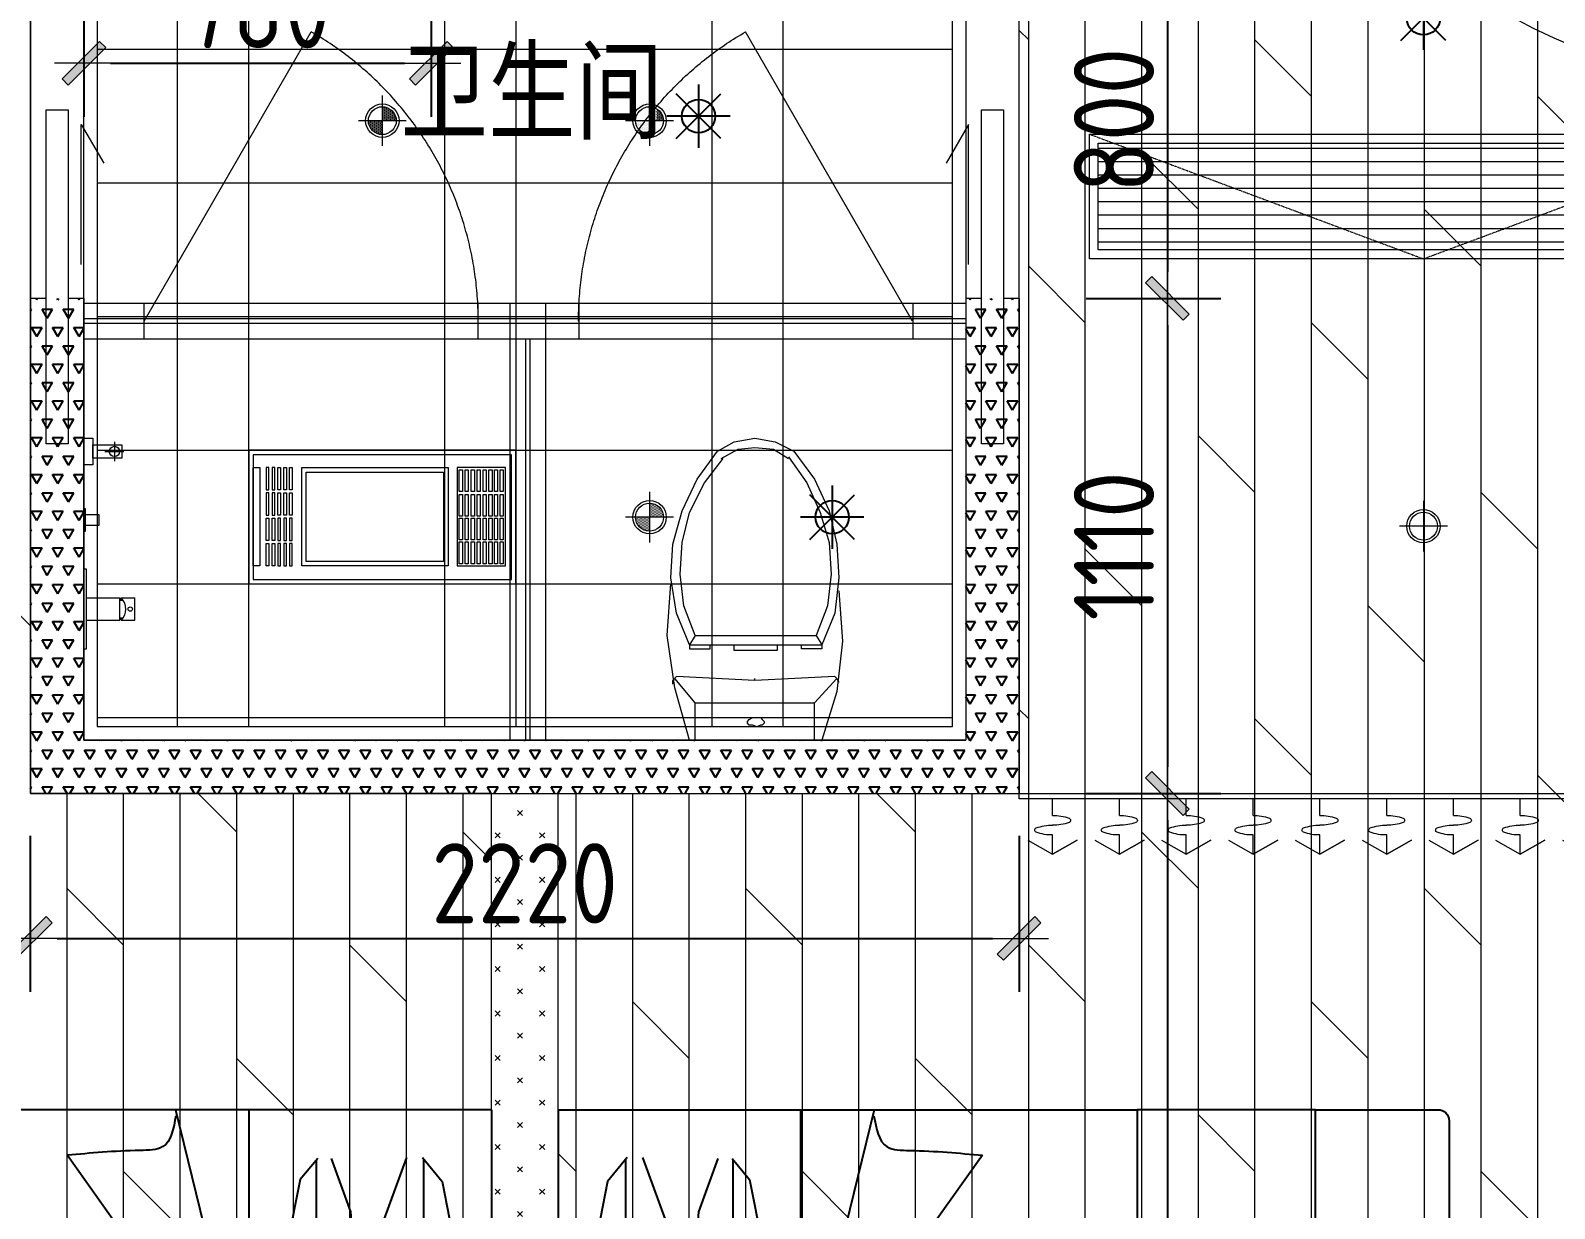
# Model space of a CAD drawing. Header units: millimetres. Extents: x 33621 to 401573, y -91663 to 133135.
# Drawn here: x 249747 to 253169, y -55242 to -52598 of the extents above; entities that cross this region are included whole.
import ezdxf

# ---------------------------------------------------------------- set-up
doc = ezdxf.new("R2010")
doc.units = ezdxf.units.MM
doc.header["$LTSCALE"] = 10
for name, pattern in [('DASH', [0.35, 0.25, -0.1]), ('DOTE', [2.42, 2, -0.2, 0.02, -0.2]), ('HIDDEN', [0.375, 0.25, -0.125, 0, 0])]:
    doc.linetypes.add(name, pattern=pattern)
doc.layers.get('0').update_dxf_attribs({"color": 253})
doc.layers.get('Defpoints').update_dxf_attribs({"color": 250})
for name, color, linetype, lineweight in [('cr-外框线2', 253, 'Continuous', 13), ('DOOR【门】', 253, 'Continuous', 0), ('DS-4BS-FINISH【墙完成线】', 253, 'Continuous', 0), ('FC-FLOOR【地材分格】', 253, 'Continuous', 0), ('FF-Door【门】', 253, 'Continuous', 0), ('FF-FIXT【洁具】', 253, 'Continuous', 0), ('FF-FURN【成品家具】', 253, 'Continuous', 0), ('FF-FURN【成品家私】', 253, 'Continuous', 0), ('MK【门槛线】', 253, 'Continuous', 0), ('RC-FCU【空调设备】', 253, 'Continuous', 0), ('RC-LIGHT【天花灯具】', 253, 'Continuous', 0), ('RC-Modelling【天花造型】', 253, 'Continuous', 0), ('RC-STR【天花细线】', 253, 'Continuous', 0), ('RC-Text【天花文字】', 253, 'Continuous', 0), ('Wall【墙体】', 253, 'Continuous', 0), ('Wall【新建墙】', 253, 'Continuous', 0), ('WINDOW', 253, 'Continuous', 0), ('新建墙体', 253, 'Continuous', 0)]:
    doc.layers.add(name, color=color, linetype=linetype, lineweight=lineweight)
for name, color, linetype in [('DIM_LEAD', 253, 'Continuous'), ('EQUIP_喷头', 253, 'Continuous'), ('HATCH【填充】', 253, 'Continuous'), ('P-活动家具', 253, 'Continuous'), ('WINDOW_TEXT', 253, 'Continuous'), ('平面家具', 253, 'Continuous')]:
    doc.layers.add(name, color=color, linetype=linetype)
doc.styles.add('_TCH_WINDOW', font='SIMPLEX', dxfattribs={"bigfont": 'GBCBIG'})
doc.styles.add('CCD_DIM', font='ARCHS.SHX')
doc.styles.add('文字', font='')
doc.styles.get('文字').set_extended_font_data('SimSun')
doc.dimstyles.new('ZL_1：60', dxfattribs={"dimscale": 60, "dimtxt": 3, "dimasz": 1, "dimexe": 2, "dimexo": 2, "dimgap": 0.5, "dimtad": 1, "dimdec": 0, "dimrnd": 5, "dimdsep": 46, "dimtxsty": 'CCD_DIM', "dimblk": 'WS-cj', "dimblk1": 'WS-cj', "dimblk2": 'WS-cj', "dimcen": 0, "dimclrd": 44, "dimclre": 44, "dimclrt": 2, "dimadec": 0, "dimazin": 0, "dimtfac": 1, "dimtdec": 0, "dimtix": 1, "dimtofl": 0, "dimtmove": 2, "dimatfit": 3, "dimldrblk": 'hl_arrow2', "dimfxl": 6, "dimfxlon": 1, "dimarcsym": 0})
pattern_1 = [(90, (240176.74, -45380.56), (-127, 8e-15), []), (135, (240176.74, -45380.56), (-254, -254), [179.605, -359.21])]

# ---------------------------------------------------------------- blocks, each defined once
blk = doc.blocks.new('$DorLib2D$00000001')
for p, q in [((0.45, 0.975), (0.5, 0.975)), ((0.45, 0), (0.45, 0.975)), ((0.5, 0), (0.5, 0.975)), ((0.5, 0), (0.45, 0))]:
    blk.add_line(p, q)
at = {"lineweight": 13}
blk.add_arc((0.475, 0), 0.975, 91.4693, 180, dxfattribs=at)
blk = doc.blocks.new('海龙_041013471')
at = {"layer": 'P-活动家具', "color": 8}
for p, q in [((290.8, 600), (455.7, -75.6)), ((47.8, 497.7), (455.7, -75.6)), ((609.9, 490.4), (570.9, 443.1)), ((607.1, -333.1), (607.1, 487.1)), ((684.4, 370.6), (640.6, 490.4)), ((759.4, 353.8), (810.2, 492.6)), ((845.1, 492.6), (889.6, 438.7)), ((848.3, -326), (848.3, 488.8)), ((570.9, 443.1), (515.2, 167.7)), ((889.6, 438.7), (953.1, 110.2)), ((715.8, -67.6), (684.4, 370.6)), ((724.4, -114.1), (759.4, 353.8)), ((515.2, 167.7), (515.2, -356.5)), ((953.1, 110.2), (953.1, -364.1)), ((715.8, -384.4), (715.8, -67.6)), ((47.8, -499), (455.7, -75.6)), ((455.7, -75.6), (289.2, -600)), ((724.4, -395.8), (724.4, -114.1)), ((626.6, -417.8), (607.1, -333.1)), ((826, -433.9), (848.3, -326)), ((515.2, -356.5), (548.6, -466.9)), ((953.1, -364.1), (915, -495.5)), ((687.9, -472.4), (715.8, -384.4)), ((756.2, -501.8), (724.4, -395.8)), ((626.6, -444.9), (626.6, -417.8)), ((826, -491.4), (826, -433.9)), ((548.6, -466.9), (590.4, -572.6)), ((590.4, -572.6), (626.6, -444.9)), ((626.6, -444.9), (646.1, -564.3)), ((646.1, -564.3), (687.9, -472.4)), ((803.8, -456.5), (756.2, -501.8)), ((826, -491.4), (803.8, -456.5)), ((867.3, -466), (826, -491.4)), ((915, -495.5), (867.3, -466))]:
    blk.add_line(p, q, dxfattribs=at)
at = {"layer": 'P-活动家具'}
blk.add_line((1000, 600), (1000, -600), dxfattribs=at)
at = {"layer": 'P-活动家具', "color": 8}
blk.add_lwpolyline([(-299.9, 600), (-300, -600), (-700, -600), (-699.9, 600)], close=True, dxfattribs=at)
for points, knots in [([(291.5, 586.4), (286.2, 557.6), (277.4, 509), (168.4, 508.8), (99.8, 502.5), (47.8, 497.7)], [0, 0, 0, 0, 75.29107, 127.212251, 290.722633, 290.722633, 290.722633, 290.722633]), ([(291.5, -587.7), (284.6, -560.3), (263.8, -477.8), (136.2, -521), (68, -504), (47.8, -499)], [0, 0, 0, 0, 75.29107, 226.745569, 290.81809, 290.81809, 290.81809, 290.81809])]:
    blk.add_open_spline(points, degree=3, knots=knots, dxfattribs=at)
at = {"layer": '平面家具', "color": 43, "linetype": 'ByBlock'}
for p, q in [((-699.9, 600), (-975, 600)), ((1000, 600), (-299.9, 600)), ((455.7, -600), (455.7, 600)), ((-1000, 575), (-1000, -575)), ((-975, -600), (-700, -600)), ((-300, -600), (1000, -600))]:
    blk.add_line(p, q, dxfattribs=at)
for centre, start, end in [((-975, 575), 90, 180), ((-975, -575), 180, 270)]:
    blk.add_arc(centre, 25, start, end, dxfattribs=at)
blk = doc.blocks.new('海龙0109180699')
at = {"layer": 'cr-外框线2'}
blk.add_blockref('海龙_041013471', (725, 3235.4), dxfattribs=at)
blk = doc.blocks.new('*U170')
for p, q in [((0, -12), (0, 0)), ((0, 0), (1800, 0)), ((1800, 0), (1800, -12)), ((1800, -12), (0, -12)), ((75, -49.3), (75, -12)), ((225, -49.3), (225, -12)), ((375, -49.3), (375, -12)), ((525, -49.3), (525, -12)), ((675, -49.3), (675, -12)), ((825, -49.3), (825, -12)), ((975, -49.3), (975, -12)), ((1125, -49.3), (1125, -12)), ((1275, -49.3), (1275, -12)), ((1425, -49.3), (1425, -12)), ((1575, -49.3), (1575, -12)), ((1725, -49.3), (1725, -12)), ((1725, -49.3), (1725, -12)), ((75, -136.2), (75, -93.2)), ((225, -136.2), (225, -93.2)), ((375, -136.2), (375, -93.2)), ((525, -136.2), (525, -93.2)), ((675, -136.2), (675, -93.2)), ((825, -136.2), (825, -93.2)), ((975, -136.2), (975, -93.2)), ((1125, -136.2), (1125, -93.2)), ((1275, -136.2), (1275, -93.2)), ((1425, -136.2), (1425, -93.2)), ((1575, -136.2), (1575, -93.2)), ((1725, -136.2), (1725, -93.2)), ((1725, -136.2), (1725, -93.2)), ((19.6, -104.5), (75, -136.2)), ((130.4, -104.5), (75, -136.2)), ((75, -136.2), (130.4, -104.5)), ((169.6, -104.5), (225, -136.2)), ((280.4, -104.5), (225, -136.2)), ((225, -136.2), (280.4, -104.5)), ((319.6, -104.5), (375, -136.2)), ((430.4, -104.5), (375, -136.2)), ((375, -136.2), (430.4, -104.5)), ((469.6, -104.5), (525, -136.2)), ((580.4, -104.5), (525, -136.2)), ((525, -136.2), (580.4, -104.5)), ((619.6, -104.5), (675, -136.2)), ((730.4, -104.5), (675, -136.2)), ((675, -136.2), (730.4, -104.5)), ((769.6, -104.5), (825, -136.2)), ((880.4, -104.5), (825, -136.2)), ((825, -136.2), (880.4, -104.5)), ((919.6, -104.5), (975, -136.2)), ((1030.4, -104.5), (975, -136.2)), ((975, -136.2), (1030.4, -104.5)), ((1069.6, -104.5), (1125, -136.2)), ((1180.4, -104.5), (1125, -136.2)), ((1125, -136.2), (1180.4, -104.5)), ((1219.6, -104.5), (1275, -136.2)), ((1330.4, -104.5), (1275, -136.2)), ((1275, -136.2), (1330.4, -104.5)), ((1369.6, -104.5), (1425, -136.2)), ((1480.4, -104.5), (1425, -136.2)), ((1425, -136.2), (1480.4, -104.5)), ((1519.6, -104.5), (1575, -136.2)), ((1630.4, -104.5), (1575, -136.2)), ((1575, -136.2), (1630.4, -104.5)), ((1669.6, -104.5), (1725, -136.2)), ((1669.6, -104.5), (1725, -136.2)), ((1780.4, -104.5), (1725, -136.2)), ((1725, -136.2), (1780.4, -104.5)), ((1780.4, -104.5), (1725, -136.2)), ((1725, -136.2), (1780.4, -104.5))]:
    blk.add_line(p, q)
at = {"extrusion": (0, 0, -1)}
for centre, major_axis, start_param, end_param in [((77.5, -148.9), (-70.4, -70.4), 2.33115, 2.708105), ((77.5, 28.3), (70.4, -70.4), 0.433488, 0.810442), ((110, -60.3), (3.69, -3.69), 4.278901, 6.716673), ((227.5, -148.9), (-70.4, -70.4), 2.33115, 2.708105), ((227.5, 28.3), (70.4, -70.4), 0.433488, 0.810442), ((260, -60.3), (3.69, -3.69), 4.278901, 6.716673), ((377.5, -148.9), (-70.4, -70.4), 2.33115, 2.708105), ((377.5, 28.3), (70.4, -70.4), 0.433488, 0.810442), ((410, -60.3), (3.69, -3.69), 4.278901, 6.716673), ((527.5, -148.9), (-70.4, -70.4), 2.33115, 2.708105), ((527.5, 28.3), (70.4, -70.4), 0.433488, 0.810442), ((560, -60.3), (3.69, -3.69), 4.278901, 6.716673), ((677.5, -148.9), (-70.4, -70.4), 2.33115, 2.708105), ((677.5, 28.3), (70.4, -70.4), 0.433488, 0.810442), ((710, -60.3), (3.69, -3.69), 4.278901, 6.716673), ((827.5, -148.9), (-70.4, -70.4), 2.33115, 2.708105), ((827.5, 28.3), (70.4, -70.4), 0.433488, 0.810442), ((860, -60.3), (3.69, -3.69), 4.278901, 6.716673), ((977.5, -148.9), (-70.4, -70.4), 2.33115, 2.708105), ((977.5, 28.3), (70.4, -70.4), 0.433488, 0.810442), ((1010, -60.3), (3.69, -3.69), 4.278901, 6.716673), ((1127.5, -148.9), (-70.4, -70.4), 2.33115, 2.708105), ((1127.5, 28.3), (70.4, -70.4), 0.433488, 0.810442), ((1160, -60.3), (3.69, -3.69), 4.278901, 6.716673), ((1277.5, -148.9), (-70.4, -70.4), 2.33115, 2.708105), ((1277.5, 28.3), (70.4, -70.4), 0.433488, 0.810442), ((1310, -60.3), (3.69, -3.69), 4.278901, 6.716673), ((1427.5, -148.9), (-70.4, -70.4), 2.33115, 2.708105), ((1427.5, 28.3), (70.4, -70.4), 0.433488, 0.810442), ((1460, -60.3), (3.69, -3.69), 4.278901, 6.716673), ((1577.5, -148.9), (-70.4, -70.4), 2.33115, 2.708105), ((1577.5, 28.3), (70.4, -70.4), 0.433488, 0.810442), ((1610, -60.3), (3.69, -3.69), 4.278901, 6.716673), ((1727.5, -148.9), (-70.4, -70.4), 2.33115, 2.708105), ((1727.5, -148.9), (-70.4, -70.4), 2.33115, 2.708105), ((1727.5, 28.3), (70.4, -70.4), 0.433488, 0.810442), ((1727.5, 28.3), (70.4, -70.4), 0.433488, 0.810442), ((1760, -60.3), (3.69, -3.69), 4.278901, 6.716673), ((1760, -60.3), (3.69, -3.69), 4.278901, 6.716673), ((40, -82.2), (3.69, -3.69), 1.137309, 3.57508), ((72.5, -170.8), (-70.4, -70.4), 2.004284, 2.381239), ((72.5, 6.4), (70.4, -70.4), 0.760354, 1.137309), ((190, -82.2), (3.69, -3.69), 1.137309, 3.57508), ((222.5, -170.8), (-70.4, -70.4), 2.004284, 2.381239), ((222.5, 6.4), (70.4, -70.4), 0.760354, 1.137309), ((340, -82.2), (3.69, -3.69), 1.137309, 3.57508), ((372.5, -170.8), (-70.4, -70.4), 2.004284, 2.381239), ((372.5, 6.4), (70.4, -70.4), 0.760354, 1.137309), ((490, -82.2), (3.69, -3.69), 1.137309, 3.57508), ((522.5, -170.8), (-70.4, -70.4), 2.004284, 2.381239), ((522.5, 6.4), (70.4, -70.4), 0.760354, 1.137309), ((640, -82.2), (3.69, -3.69), 1.137309, 3.57508), ((672.5, -170.8), (-70.4, -70.4), 2.004284, 2.381239), ((672.5, 6.4), (70.4, -70.4), 0.760354, 1.137309), ((790, -82.2), (3.69, -3.69), 1.137309, 3.57508), ((822.5, -170.8), (-70.4, -70.4), 2.004284, 2.381239), ((822.5, 6.4), (70.4, -70.4), 0.760354, 1.137309), ((940, -82.2), (3.69, -3.69), 1.137309, 3.57508), ((972.5, -170.8), (-70.4, -70.4), 2.004284, 2.381239), ((972.5, 6.4), (70.4, -70.4), 0.760354, 1.137309), ((1090, -82.2), (3.69, -3.69), 1.137309, 3.57508), ((1122.5, -170.8), (-70.4, -70.4), 2.004284, 2.381239), ((1122.5, 6.4), (70.4, -70.4), 0.760354, 1.137309), ((1240, -82.2), (3.69, -3.69), 1.137309, 3.57508), ((1272.5, -170.8), (-70.4, -70.4), 2.004284, 2.381239), ((1272.5, 6.4), (70.4, -70.4), 0.760354, 1.137309), ((1390, -82.2), (3.69, -3.69), 1.137309, 3.57508), ((1422.5, -170.8), (-70.4, -70.4), 2.004284, 2.381239), ((1422.5, 6.4), (70.4, -70.4), 0.760354, 1.137309), ((1540, -82.2), (3.69, -3.69), 1.137309, 3.57508), ((1572.5, -170.8), (-70.4, -70.4), 2.004284, 2.381239), ((1572.5, 6.4), (70.4, -70.4), 0.760354, 1.137309), ((1690, -82.2), (3.69, -3.69), 1.137309, 3.57508), ((1690, -82.2), (3.69, -3.69), 1.137309, 3.57508), ((1722.5, -170.8), (-70.4, -70.4), 2.004284, 2.381239), ((1722.5, -170.8), (-70.4, -70.4), 2.004284, 2.381239), ((1722.5, 6.4), (70.4, -70.4), 0.760354, 1.137309), ((1722.5, 6.4), (70.4, -70.4), 0.760354, 1.137309)]:
    blk.add_ellipse(centre, major_axis=major_axis, ratio=1, start_param=start_param, end_param=end_param, dxfattribs=at)
blk = doc.blocks.new('ZL_0317145799')
at = {"layer": 'RC-FCU【空调设备】'}
h = blk.add_hatch(dxfattribs=at)
h.set_pattern_fill('_USER', color=8, scale=30, pattern_type=0)
h.set_pattern_definition([(0, (-5926276.942, -1197962.362), (0, 30), [])])
h.paths.add_polyline_path([(730, -260), (730, -20), (-730, -20), (-730, -260)])
blk.add_lwpolyline([(-750, -280), (-750, 0), (750, 0), (750, -280)], close=True, dxfattribs=at)
at = {"layer": 'RC-FCU【空调设备】', "color": 8, "linetype": 'DASH'}
blk.add_lwpolyline([(-750, 0), (0, -280), (750, 0)], dxfattribs=at)
at = {"layer": 'RC-FCU【空调设备】', "color": 8}
blk.add_lwpolyline([(-730, -260), (-730, -20), (730, -20), (730, -260)], close=True, dxfattribs=at)
blk = doc.blocks.new('圆形筒灯')
at = {"color": 251, "linetype": 'DOTE', "ltscale": 43.504693}
blk.add_line((0, 90.6), (0, -90.6), dxfattribs=at)
at = {"color": 251, "linetype": 'DOTE', "ltscale": 41.297046}
blk.add_line((86, 0), (-86, 0), dxfattribs=at)
blk.add_ellipse((0, 0), major_axis=(-42.4, 42.4), ratio=1, start_param=2.355868237233172, end_param=8.639053544412757)
at = {"color": 251}
blk.add_ellipse((0, 0), major_axis=(35.4, 35.4), ratio=1, start_param=5.49871431692557, end_param=11.78189962410516, dxfattribs=at)
blk = doc.blocks.new('ZL_0603125599')
at = {"layer": 'RC-Modelling【天花造型】'}
blk.add_line((-697.5, -2096.8), (1732.5, -2096.8), dxfattribs=at)
at = {"layer": 'RC-FCU【空调设备】'}
blk.add_blockref('ZL_0317145799', (210, -616.8), dxfattribs=at)
at = {"layer": 'RC-FCU【空调设备】', "ltscale": 10}
blk.add_blockref('*U170', (-697.5, -2096.8), dxfattribs=at)
at = {"layer": 'RC-LIGHT【天花灯具】', "xscale": 0.625, "yscale": 0.625, "zscale": 0.625}
blk.add_blockref('圆形筒灯', (210, -1496.8), dxfattribs=at)
blk = doc.blocks.new('WS-cj')
blk.add_hatch(color=2).paths.add_polyline_path([(0.588, 0.818), (-0.818, -0.588), (-0.588, -0.818), (0.818, 0.588)])
at = {"color": 2, "linetype": 'ByBlock', "lineweight": 0}
for p, q in [((-1.1, 0), (0, 0)), ((0, 0), (1.1, 0))]:
    blk.add_line(p, q, dxfattribs=at)
at = {"color": 2}
blk.add_lwpolyline([(0.588, 0.818), (-0.818, -0.588), (-0.588, -0.818), (0.818, 0.588)], close=True, dxfattribs=at)
blk = doc.blocks.new('*D398')
at = {"layer": 'Defpoints', "color": 0, "transparency": 16777216}
for p in [(249866.7, -52331.9), (250646.7, -52331.9), (250646.7, -52671.7)]:
    blk.add_point(p, dxfattribs=at)
at = {"layer": '新建墙体', "color": 44, "lineweight": -2, "transparency": 16777216}
for p, q in [((249866.7, -52451.9), (249866.7, -52791.7)), ((250646.7, -52451.9), (250646.7, -52791.7)), ((249926.7, -52671.7), (250586.7, -52671.7))]:
    blk.add_line(p, q, dxfattribs=at)
at = {"layer": '新建墙体', "color": 44, "lineweight": -2, "transparency": 16777216, "xscale": 60, "yscale": 60, "zscale": 60, "rotation": 180}
blk.add_blockref('WS-cj', (249866.7, -52671.7), dxfattribs=at)
at = {"layer": '新建墙体', "color": 44, "lineweight": -2, "transparency": 16777216, "xscale": 60, "yscale": 60, "zscale": 60}
blk.add_blockref('WS-cj', (250646.7, -52671.7), dxfattribs=at)
at = {"layer": '新建墙体', "color": 2, "transparency": 16777216, "insert": (250256.7, -52548), "char_height": 180, "attachment_point": 5, "style": 'CCD_DIM'}
blk.add_mtext('780', dxfattribs=at)
blk = doc.blocks.new('hl_arrow2')
at = {"color": 2}
blk.add_line((-0.221, 0), (-1, 0), dxfattribs=at)
blk.add_lwpolyline([(-0.221, 0), (-0.861, -0.689), (-0.654, -0.862), (0, 0), (-0.654, 0.862), (-0.861, 0.689)], close=True, dxfattribs=at)
blk = doc.blocks.new('*D404')
at = {"layer": 'Defpoints', "color": 0, "transparency": 16777216}
for p in [(251996.7, -52399.7), (251996.7, -53199.7), (252299.4, -53199.7)]:
    blk.add_point(p, dxfattribs=at)
at = {"layer": '新建墙体', "color": 44, "lineweight": -2, "transparency": 16777216}
for p, q in [((252116.7, -52399.7), (252419.4, -52399.7)), ((252299.4, -52459.7), (252299.4, -53139.7)), ((252116.7, -53199.7), (252419.4, -53199.7))]:
    blk.add_line(p, q, dxfattribs=at)
at = {"layer": '新建墙体', "color": 44, "lineweight": -2, "transparency": 16777216, "xscale": 60, "yscale": 60, "zscale": 60}
for p, rotation in [((252299.4, -52399.7), 90), ((252299.4, -53199.7), 270)]:
    blk.add_blockref('WS-cj', p, dxfattribs=dict(at, rotation=rotation))
at = {"layer": '新建墙体', "color": 2, "transparency": 16777216, "insert": (252179.4, -52799.7), "char_height": 180, "attachment_point": 5, "rotation": 90, "style": 'CCD_DIM'}
blk.add_mtext('800', dxfattribs=at)
blk = doc.blocks.new('*D401')
at = {"layer": 'Defpoints', "color": 0, "transparency": 16777216}
for p in [(251996.7, -53199.7), (251996.7, -54310.9), (252299.4, -54310.9)]:
    blk.add_point(p, dxfattribs=at)
at = {"layer": '新建墙体', "color": 44, "lineweight": -2, "transparency": 16777216}
for p, q in [((252116.7, -53199.7), (252419.4, -53199.7)), ((252299.4, -53259.7), (252299.4, -54250.9)), ((252116.7, -54310.9), (252419.4, -54310.9))]:
    blk.add_line(p, q, dxfattribs=at)
at = {"layer": '新建墙体', "color": 44, "lineweight": -2, "transparency": 16777216, "xscale": 60, "yscale": 60, "zscale": 60}
for p, rotation in [((252299.4, -53199.7), 90), ((252299.4, -54310.9), 270)]:
    blk.add_blockref('WS-cj', p, dxfattribs=dict(at, rotation=rotation))
at = {"layer": '新建墙体', "color": 2, "transparency": 16777216, "insert": (252179.4, -53755.3), "char_height": 180, "attachment_point": 5, "rotation": 90, "style": 'CCD_DIM'}
blk.add_mtext('1110', dxfattribs=at)
blk = doc.blocks.new('*D399')
at = {"layer": 'Defpoints', "color": 0, "transparency": 16777216}
for p in [(249746.3, -54285.7), (251966.3, -54285.7), (251966.3, -54636.1)]:
    blk.add_point(p, dxfattribs=at)
at = {"layer": '新建墙体', "color": 44, "lineweight": -2, "transparency": 16777216}
for p, q in [((249746.3, -54405.7), (249746.3, -54756.1)), ((251966.3, -54405.7), (251966.3, -54756.1)), ((249806.3, -54636.1), (251906.3, -54636.1))]:
    blk.add_line(p, q, dxfattribs=at)
at = {"layer": '新建墙体', "color": 44, "lineweight": -2, "transparency": 16777216, "xscale": 60, "yscale": 60, "zscale": 60, "rotation": 180}
blk.add_blockref('WS-cj', (249746.3, -54636.1), dxfattribs=at)
at = {"layer": '新建墙体', "color": 44, "lineweight": -2, "transparency": 16777216, "xscale": 60, "yscale": 60, "zscale": 60}
blk.add_blockref('WS-cj', (251966.3, -54636.1), dxfattribs=at)
at = {"layer": '新建墙体', "color": 2, "transparency": 16777216, "insert": (250856.3, -54512.4), "char_height": 180, "attachment_point": 5, "style": 'CCD_DIM'}
blk.add_mtext('2220', dxfattribs=at)
blk = doc.blocks.new('*D400')
at = {"layer": 'Defpoints', "color": 0, "transparency": 16777216}
for p in [(251996.7, -54310.9), (251996.7, -58909.4), (252299.4, -58909.4)]:
    blk.add_point(p, dxfattribs=at)
at = {"layer": '新建墙体', "color": 44, "lineweight": -2, "transparency": 16777216}
for p, q in [((252116.7, -54310.9), (252419.4, -54310.9)), ((252299.4, -54370.9), (252299.4, -58849.4)), ((252116.7, -58909.4), (252419.4, -58909.4))]:
    blk.add_line(p, q, dxfattribs=at)
at = {"layer": '新建墙体', "color": 44, "lineweight": -2, "transparency": 16777216, "xscale": 60, "yscale": 60, "zscale": 60}
for p, rotation in [((252299.4, -54310.9), 90), ((252299.4, -58909.4), 270)]:
    blk.add_blockref('WS-cj', p, dxfattribs=dict(at, rotation=rotation))
at = {"layer": '新建墙体', "color": 2, "transparency": 16777216, "insert": (252171.9, -56610.1), "char_height": 180, "attachment_point": 5, "rotation": 90, "style": 'CCD_DIM'}
blk.add_mtext('4600', dxfattribs=at)
blk = doc.blocks.new('防雾筒灯')
at = {"ltscale": 30}
h = blk.add_hatch(dxfattribs=at)
h.set_pattern_fill('DOTS', color=251, scale=3)
h.set_pattern_definition([(0, (-62.322, -46.6336), (2.38125, 4.7625), [0, -4.7625])])
edge = h.paths.add_edge_path()
edge.add_ellipse((0, 0), major_axis=(35.4, 35.4), ratio=1, start_angle=315, end_angle=405)
edge.add_line((0, 50), (0, 0))
edge.add_line((0, 0), (50, 0))
edge = h.paths.add_edge_path()
edge.add_line((0, 0), (-50, 0))
edge.add_ellipse((0, 0), major_axis=(35.4, 35.4), ratio=1, start_angle=495, end_angle=225)
edge.add_line((0, -50), (0, 0))
at = {"color": 251, "linetype": 'DOTE', "ltscale": 43.504693}
blk.add_line((0, 90.6), (0, -90.6), dxfattribs=at)
at = {"color": 251, "linetype": 'DOTE', "ltscale": 41.297046}
blk.add_line((86, 0), (-86, 0), dxfattribs=at)
blk.add_ellipse((0, 0), major_axis=(-42.4, 42.4), ratio=1, start_param=2.355868237233172, end_param=8.639053544412757)
at = {"color": 251}
blk.add_ellipse((0, 0), major_axis=(35.4, 35.4), ratio=1, start_param=5.49871431692557, end_param=11.78189962410516, dxfattribs=at)
blk = doc.blocks.new('ERTERT')
at = {"color": 8}
for points in [[(15709.6, 8061.8), (15930.2, 8061.8), (15930.2, 8046.6), (15709.6, 8046.6)], [(15709.5, 8032.6), (15759.4, 8032.6), (15759.4, 8026.5), (15709.5, 8026.5)], [(15709.5, 8019.5), (15759.4, 8019.5), (15759.4, 8013.4), (15709.5, 8013.4)], [(15766.4, 8032.6), (15816.3, 8032.6), (15816.3, 8026.5), (15766.4, 8026.5)], [(15766.4, 8019.5), (15816.3, 8019.5), (15816.3, 8013.4), (15766.4, 8013.4)], [(15873.3, 8032.6), (15823.3, 8032.6), (15823.3, 8026.5), (15873.3, 8026.5)], [(15873.3, 8019.5), (15823.3, 8019.5), (15823.3, 8013.4), (15873.3, 8013.4)], [(15930.2, 8032.6), (15880.3, 8032.6), (15880.3, 8026.5), (15930.2, 8026.5)], [(15930.2, 8019.5), (15880.3, 8019.5), (15880.3, 8013.4), (15930.2, 8013.4)], [(15709.5, 8000.3), (15759.4, 8000.3), (15759.4, 8006.4), (15709.5, 8006.4)], [(15709.5, 7987.2), (15759.4, 7987.2), (15759.4, 7993.3), (15709.5, 7993.3)], [(15709.5, 7974.2), (15759.4, 7974.2), (15759.4, 7980.2), (15709.5, 7980.2)], [(15766.4, 8000.3), (15816.3, 8000.3), (15816.3, 8006.4), (15766.4, 8006.4)], [(15766.4, 7987.2), (15816.3, 7987.2), (15816.3, 7993.3), (15766.4, 7993.3)], [(15766.4, 7974.2), (15816.3, 7974.2), (15816.3, 7980.2), (15766.4, 7980.2)], [(15873.3, 8000.3), (15823.3, 8000.3), (15823.3, 8006.4), (15873.3, 8006.4)], [(15873.3, 7987.2), (15823.3, 7987.2), (15823.3, 7993.3), (15873.3, 7993.3)], [(15873.3, 7974.2), (15823.3, 7974.2), (15823.3, 7980.2), (15873.3, 7980.2)], [(15930.2, 8000.3), (15880.3, 8000.3), (15880.3, 8006.4), (15930.2, 8006.4)], [(15930.2, 7987.2), (15880.3, 7987.2), (15880.3, 7993.3), (15930.2, 7993.3)], [(15930.2, 7974.2), (15880.3, 7974.2), (15880.3, 7980.2), (15930.2, 7980.2)], [(15709.5, 7952.9), (15930.2, 7952.9), (15930.2, 7624.2), (15709.5, 7624.2)], [(15709.5, 7495.6), (15930.2, 7495.6), (15930.2, 7604.2), (15709.5, 7604.2)], [(15714.5, 7599.2), (15763.3, 7599.2), (15763.3, 7592.2), (15714.5, 7592.2)], [(15767.9, 7599.2), (15816.7, 7599.2), (15816.7, 7592.2), (15767.9, 7592.2)], [(15821.2, 7599.2), (15870, 7599.2), (15870, 7592.2), (15821.2, 7592.2)], [(15876.4, 7599.2), (15925.2, 7599.2), (15925.2, 7592.2), (15876.4, 7592.2)], [(15714.5, 7586), (15763.3, 7586), (15763.3, 7579), (15714.5, 7579)], [(15714.5, 7572.1), (15763.3, 7572.1), (15763.3, 7565.1), (15714.5, 7565.1)], [(15767.9, 7586), (15816.7, 7586), (15816.7, 7579), (15767.9, 7579)], [(15767.9, 7572.1), (15816.7, 7572.1), (15816.7, 7565.1), (15767.9, 7565.1)], [(15821.2, 7586), (15870, 7586), (15870, 7579), (15821.2, 7579)], [(15821.2, 7572.1), (15870, 7572.1), (15870, 7565.1), (15821.2, 7565.1)], [(15876.4, 7586), (15925.2, 7586), (15925.2, 7579), (15876.4, 7579)], [(15876.4, 7572.1), (15925.2, 7572.1), (15925.2, 7565.1), (15876.4, 7565.1)], [(15714.5, 7558.9), (15763.3, 7558.9), (15763.3, 7551.9), (15714.5, 7551.9)], [(15714.5, 7545.5), (15763.3, 7545.5), (15763.3, 7538.5), (15714.5, 7538.5)], [(15714.5, 7532.6), (15763.3, 7532.6), (15763.3, 7525.6), (15714.5, 7525.6)], [(15767.9, 7558.9), (15816.7, 7558.9), (15816.7, 7551.9), (15767.9, 7551.9)], [(15767.9, 7545.5), (15816.7, 7545.5), (15816.7, 7538.5), (15767.9, 7538.5)], [(15767.9, 7532.6), (15816.7, 7532.6), (15816.7, 7525.6), (15767.9, 7525.6)], [(15821.2, 7558.9), (15870, 7558.9), (15870, 7551.9), (15821.2, 7551.9)], [(15821.2, 7545.5), (15870, 7545.5), (15870, 7538.5), (15821.2, 7538.5)], [(15821.2, 7532.6), (15870, 7532.6), (15870, 7525.6), (15821.2, 7525.6)], [(15876.4, 7558.9), (15925.2, 7558.9), (15925.2, 7551.9), (15876.4, 7551.9)], [(15876.4, 7545.5), (15925.2, 7545.5), (15925.2, 7538.5), (15876.4, 7538.5)], [(15876.4, 7532.6), (15925.2, 7532.6), (15925.2, 7525.6), (15876.4, 7525.6)], [(15714.5, 7520.4), (15763.3, 7520.4), (15763.3, 7513.4), (15714.5, 7513.4)], [(15714.5, 7507.6), (15763.3, 7507.6), (15763.3, 7500.6), (15714.5, 7500.6)], [(15767.9, 7520.4), (15816.7, 7520.4), (15816.7, 7513.4), (15767.9, 7513.4)], [(15767.9, 7507.6), (15816.7, 7507.6), (15816.7, 7500.6), (15767.9, 7500.6)], [(15821.2, 7520.4), (15870, 7520.4), (15870, 7513.4), (15821.2, 7513.4)], [(15821.2, 7507.6), (15870, 7507.6), (15870, 7500.6), (15821.2, 7500.6)], [(15876.4, 7520.4), (15925.2, 7520.4), (15925.2, 7513.4), (15876.4, 7513.4)], [(15876.4, 7507.6), (15925.2, 7507.6), (15925.2, 7500.6), (15876.4, 7500.6)]]:
    blk.add_lwpolyline(points, close=True, dxfattribs=at)
at = {"color": 250}
blk.add_lwpolyline([(15719.5, 7942.9), (15920.2, 7942.9), (15920.2, 7634.2), (15719.5, 7634.2)], close=True, dxfattribs=at)
at = {"layer": 'RC-LIGHT【天花灯具】'}
for points in [[(15668.9, 7471.8), (15968.9, 7471.8), (15968.9, 8071.8), (15668.9, 8071.8)], [(15678.9, 7481.8), (15958.9, 7481.8), (15958.9, 8061.8), (15678.9, 8061.8)]]:
    blk.add_lwpolyline(points, close=True, dxfattribs=at)
blk = doc.blocks.new('$TwtSys$00000125')
at = {"color": 9}
for p, q in [((0, 0.57), (0, -0.57)), ((0.403, -0.403), (-0.403, 0.403)), ((-0.403, -0.403), (0.403, 0.403)), ((0.57, 0), (-0.57, 0))]:
    blk.add_line(p, q, dxfattribs=at)
at = {"color": 8}
blk.add_circle((0, 0), 0.3, dxfattribs=at)
blk = doc.blocks.new('A$C78EA0098')
at = {"color": 33, "linetype": 'Continuous'}
for p, q in [((47, 353.8), (90, 353.8)), ((68.5, 375.3), (68.5, 332.3))]:
    blk.add_line(p, q, dxfattribs=at)
for p, q in [((5, 25, 0), (81, 25, 0)), ((81, -25, 0), (81, 25, 0)), ((81, 20, 0), (88, 20, 0)), ((84, 25, 0), (114, 25, 0)), ((84, 20, 0), (84, 25, 0)), ((114, -25, 0), (114, 25, 0)), ((5, -25, 0), (81, -25, 0)), ((81, -20, 0), (88, -20, 0)), ((84, -25, 0), (84, -20, 0)), ((84, -25, 0), (114, -25, 0))]:
    blk.add_line(p, q)
for points in [[(0, 383.8), (20, 383.8), (20, 323.8), (0, 323.8)], [(20, 368.8), (85, 368.8), (85, 338.8), (20, 338.8)], [(0, 226), (3, 226), (3, 174), (0, 174)], [(3, 212.5), (33.5, 212.5), (33.5, 187.5), (3, 187.5)], [(0, 90), (5, 90), (5, -90), (0, -90)]]:
    blk.add_lwpolyline(points, close=True)
for centre, radius in [((68.5, 353.8), 11.5), ((104, 0, 0), 5)]:
    blk.add_circle(centre, radius, dxfattribs=at)
blk.add_arc((57.8, 0, 0), 36.3, 316.3972, 43.6028)
blk = doc.blocks.new('ZL_08127082')
at = {"layer": 'FF-FIXT【洁具】'}
for p, q in [((-184.1, -108.8), (-150.6, 0)), ((146.4, 0), (-150.6, 0)), ((-133.9, 0), (-133.9, -83.7)), ((133.9, 0), (133.9, -83.7)), ((146.4, 0), (179.9, -117.1)), ((-20.9, -37.7), (-16.7, -33.5)), ((-16.7, -33.5), (-12.6, -33.5)), ((-12.6, -33.5), (-4.2, -29.3)), ((-4.2, -29.3), (4.2, -33.5)), ((4.2, -33.5), (12.6, -33.5)), ((12.6, -33.5), (16.7, -37.7)), ((-20.9, -41.8), (-20.9, -37.7)), ((-16.7, -46), (-20.9, -41.8)), ((-12.6, -50.2), (-16.7, -46)), ((4.2, -50.2), (-12.6, -50.2)), ((12.6, -46), (4.2, -50.2)), ((16.7, -41.8), (12.6, -46)), ((16.7, -37.7), (16.7, -41.8)), ((-133.9, -83.7), (-184.1, -138.1)), ((133.9, -83.7), (-133.9, -83.7)), ((133.9, -83.7), (179.9, -138.1)), ((-196.6, -221.7), (-184.1, -108.8)), ((-179.9, -142.2), (0, -133.9)), ((0, -133.9), (0, -138.1)), ((0, -133.9), (175.7, -142.2)), ((184.1, -133.9), (175.7, -142.2)), ((179.9, -117.1), (196.6, -234.3)), ((184.1, -125.5), (184.1, -133.9)), ((-150.6, -205), (-104.6, -205)), ((-150.6, -213.4), (-150.6, -205)), ((-104.6, -205), (-104.6, -213.4)), ((-50.2, -213.4), (-50.2, -200.8)), ((-50.2, -200.8), (46, -200.8)), ((46, -200.8), (46, -213.4)), ((100.4, -205), (100.4, -213.4)), ((146.4, -205), (100.4, -205)), ((146.4, -213.4), (146.4, -205)), ((-188.3, -334.7), (-196.6, -221.7)), ((-179.9, -284.5), (-150.6, -213.4)), ((-163.2, -301.2), (-138.1, -234.3)), ((-138.1, -234.3), (-150.6, -213.4)), ((146.4, -213.4), (-150.6, -213.4)), ((133.9, -234.3), (-138.1, -234.3)), ((46, -213.4), (-50.2, -213.4)), ((133.9, -234.3), (146.4, -213.4)), ((133.9, -234.3), (159, -301.2)), ((146.4, -213.4), (175.7, -284.5)), ((196.6, -234.3), (188.3, -351.4)), ((-188.3, -364), (-179.9, -284.5)), ((-171.5, -372.3), (-163.2, -301.2)), ((159, -301.2), (167.3, -372.3)), ((175.7, -284.5), (188.3, -364)), ((-184.1, -439.3), (-188.3, -364)), ((-167.3, -443.4), (-171.5, -372.3)), ((167.3, -372.3), (163.2, -443.4)), ((188.3, -364), (184.1, -439.3)), ((-167.3, -514.6), (-184.1, -439.3)), ((-146.4, -510.4), (-167.3, -443.4)), ((163.2, -443.4), (146.4, -510.4)), ((184.1, -439.3), (163.2, -514.6)), ((-117.1, -577.3), (-146.4, -510.4)), ((146.4, -510.4), (113, -577.3)), ((-133.9, -585.7), (-167.3, -514.6)), ((163.2, -514.6), (129.7, -585.7)), ((-75.3, -635.9), (-117.1, -577.3)), ((113, -577.3), (71.1, -631.7)), ((-87.9, -648.4), (-133.9, -585.7)), ((129.7, -585.7), (83.7, -648.4)), ((-46, -669.4), (-87.9, -648.4)), ((-41.8, -652.6), (-75.3, -631.7)), ((75.3, -631.7), (37.7, -652.6)), ((83.7, -648.4), (46, -669.4)), ((0, -677.7), (-46, -669.4)), ((0, -656.8), (-41.8, -652.6)), ((37.7, -652.6), (0, -656.8)), ((46, -669.4), (0, -677.7))]:
    blk.add_line(p, q, dxfattribs=at)
blk = doc.blocks.new('ZL_08123655')
at = {"layer": 'FF-FIXT【洁具】'}
for p, q in [((-184.1, -138.1), (-188.3, -129.7)), ((-179.9, -142.2), (-184.1, -138.1))]:
    blk.add_line(p, q, dxfattribs=at)
at = {"layer": 'DIM_LEAD'}
blk.add_blockref('ZL_08127082', (0, 0), dxfattribs=at)
blk = doc.blocks.new('DOORBLK101')
at = {"layer": 'FF-Door【门】'}
blk.add_line((-0.5, 0), (0, 0.866), dxfattribs=at)
at = {"layer": 'FF-Door【门】', "color": 8, "linetype": 'HIDDEN', "ltscale": 15}
blk.add_arc((-0.5, 0), 1, 0, 60, dxfattribs=at)

msp = doc.modelspace()

# ---------------------------------------------------------------- hatches: boundary and pattern name
at = {"layer": 'FC-FLOOR【地材分格】'}
h = msp.add_hatch(dxfattribs=at)
h.set_pattern_fill('DOLMIT', color=256, scale=20, angle=90, double=1)
h.set_pattern_definition(pattern_1)
h.paths.add_polyline_path([(249746.8, -51710.6), (247331.8, -51709.4), (247331.8, -58609.4), (247556.8, -58610.6), (247556.8, -59010.6), (250756.8, -59010.6), (250756.8, -58910.6), (250781.8, -58910.6), (250781.8, -54310.8), (249746.8, -54310.8)])
h = msp.add_hatch(dxfattribs=at)
h.set_pattern_fill('DOLMIT', color=256, scale=20, angle=90, double=1)
h.set_pattern_definition(pattern_1)
h.paths.add_polyline_path([(251966.7, -51710.6), (254381.7, -51709.4), (254381.7, -58609.4), (254156.7, -58610.6), (254156.7, -59010.6), (250956.7, -59010.6), (250956.7, -58910.6), (250931.7, -58910.6), (250931.7, -54310.8), (251966.7, -54310.8)])
h = msp.add_hatch(dxfattribs=at)
h.set_pattern_fill('_USER', color=256, scale=600, double=1, pattern_type=0)
h.set_pattern_definition([(0, (250676.74, -52340.56), (0, 600), []), (90, (250676.74, -52340.56), (-600, 4e-14), [])])
h.paths.add_polyline_path([(251816.7, -51740.6), (250676.7, -51740.6), (250676.7, -52340.6), (249896.7, -52340.6), (249896.7, -54160.8), (251816.7, -54160.8)])
at = {"layer": 'HATCH【填充】'}
h = msp.add_hatch(dxfattribs=at)
h.set_pattern_fill('TRIANG', color=4, scale=5)
h.set_pattern_definition([(60, (6829392.59, 347610.797), (-23.81249995, 41.24445983), [23.8125, -23.8125]), (120, (6829392.59, 347610.797), (-47.62499995, 3e-08), [23.8125, -23.8125]), (0, (6829380.686, 347631.42), (23.8125, 41.2444598), [23.8125, -23.8125])])
h.paths.add_polyline_path([(251846.7, -53199.7), (251966.7, -53199.7), (251966.7, -54310.8), (249746.7, -54310.8), (249746.7, -53199.7), (249866.7, -53199.7), (249866.7, -54190.8), (251846.7, -54190.8)])
at = {"layer": 'RC-STR【天花细线】'}
h = msp.add_hatch(dxfattribs=at)
h.set_pattern_fill('矩形600X300', color=256, double=1, pattern_type=2)
h.set_pattern_definition([(0, (250836.74, -52340.56), (0, 300), []), (90, (250836.74, -52340.56), (-600, 4e-14), [])])
h.paths.add_polyline_path([(251816.7, -51740.6), (250676.7, -51740.6), (250676.7, -52340.6), (249896.7, -52340.6), (249896.7, -54160.8), (251816.7, -54160.8)])
at = {"layer": '新建墙体'}
h = msp.add_hatch(dxfattribs=at)
h.set_pattern_fill('石膏板', color=256, scale=20, pattern_type=2)
h.set_pattern_definition([(45, (2487989.96, -1432210.37), (-50.0000013, 50.0000013), [16, -54.71068]), (135, (2488101.28, -1432210.37), (-50.0000013, -50.0000013), [16, -54.71068])])
h.paths.add_polyline_path([(250931.7, -54310.8), (250781.7, -54310.8), (250781.7, -58909.4), (250931.7, -58909.4)])

# ---------------------------------------------------------------- linework, layer by layer
at = {"layer": 'DOOR【门】'}
for points in [[(249781.7, -52776.2), (249831.7, -52776.2), (249831.7, -53526.2), (249781.7, -53526.2)], [(251881.7, -52776.2), (251931.7, -52776.2), (251931.7, -53526.2), (251881.7, -53526.2)]]:
    msp.add_lwpolyline(points, close=True, dxfattribs=at)
for points in [[(249860.3, -53123.4), (249860.3, -52809.1), (249911.2, -52896.1)], [(251853.1, -53123.4), (251853.1, -52809.1), (251802.3, -52896.1)]]:
    msp.add_lwpolyline(points, dxfattribs=at)
at = {"layer": 'DS-4BS-FINISH【墙完成线】'}
for points in [[(249746.8, -51710.6), (247331.8, -51709.4), (247331.8, -58609.4), (247556.8, -58610.6), (247556.8, -59010.6), (250756.8, -59010.6), (250756.8, -58910.6), (250781.8, -58910.6), (250781.8, -54310.8), (249746.8, -54310.8), (249746.8, -51710.6)], [(251966.7, -51710.6), (254381.7, -51709.4), (254381.7, -58609.4), (254156.7, -58610.6), (254156.7, -59010.6), (250956.7, -59010.6), (250956.7, -58910.6), (250931.7, -58910.6), (250931.7, -54310.8), (251966.7, -54310.8), (251966.7, -51710.6)]]:
    msp.add_lwpolyline(points, dxfattribs=at)
msp.add_lwpolyline([(251816.7, -51740.6), (250676.7, -51740.6), (250676.7, -52340.6), (249896.7, -52340.6), (249896.7, -54160.8), (251816.7, -54160.8)], close=True, dxfattribs=at)
msp.add_lwpolyline([(251816.7, -51740.6), (250676.7, -51740.6), (250676.7, -52340.6), (249896.7, -52340.6), (249896.7, -54160.8), (251816.7, -54160.8)], close=True, dxfattribs=at)
at = {"layer": 'FF-FURN【成品家具】'}
for p, q in [((249746.7, -52399.7), (249746.7, -53199.7)), ((251966.7, -53199.7), (251966.7, -52399.7))]:
    msp.add_line(p, q, dxfattribs=at)
at = {"layer": 'MK【门槛线】', "color": 4}
for p, q in [((251846.7, -53210.8), (249866.7, -53210.8)), ((250002.1, -53290.8), (250002.1, -53210.8)), ((250752.1, -53290.8), (250752.1, -53210.8)), ((250823.2, -53210.8), (250823.2, -54190.8)), ((250903.2, -53210.8), (250903.2, -54190.8)), ((250978.3, -53290.8), (250978.3, -53210.8)), ((251728.3, -53290.8), (251728.3, -53210.8)), ((251846.7, -53290.8), (249866.7, -53290.8))]:
    msp.add_line(p, q, dxfattribs=at)
at = {"layer": 'Wall【墙体】', "color": 9}
for p, q in [((250781.7, -58910.6), (250781.7, -54310.8)), ((250931.7, -58910.6), (250931.7, -54310.8))]:
    msp.add_line(p, q, dxfattribs=at)
at = {"layer": 'Wall【新建墙】', "color": 4}
for p, q in [((249746.7, -53199.7), (249746.7, -54310.8)), ((249781.7, -53199.7), (249746.7, -53199.7)), ((249866.7, -53199.7), (249831.7, -53199.7)), ((249866.7, -53199.7), (249866.7, -54190.8)), ((251846.7, -53199.7), (251846.7, -54190.8)), ((251881.7, -53199.7), (251846.7, -53199.7)), ((251966.7, -53199.7), (251931.7, -53199.7)), ((251966.7, -53199.7), (251966.7, -54310.8)), ((249866.7, -54190.8), (251846.7, -54190.8))]:
    msp.add_line(p, q, dxfattribs=at)
for points in [[(249866.7, -52310.6), (250646.7, -52310.6), (250646.7, -51710.6), (251846.7, -51710.6), (251846.7, -54190.8), (249866.7, -54190.8), (249866.7, -52310.6)], [(249746.7, -54310.8), (251966.7, -54310.8)]]:
    msp.add_lwpolyline(points, dxfattribs=at)
at = {"layer": 'WINDOW', "linetype": 'Continuous'}
for p, q in [((251846.7, -53245.8), (249866.7, -53245.8)), ((251846.7, -53255.8), (249866.7, -53255.8)), ((250858.2, -53290.8), (250858.2, -54190.8)), ((250868.2, -53290.8), (250868.2, -54190.8))]:
    msp.add_line(p, q, dxfattribs=at)

# ---------------------------------------------------------------- block references
at = {"layer": 'DOOR【门】'}
ref = msp.add_blockref('$DorLib2D$00000001', (253081.2, -51635.6), dxfattribs=dict(at, xscale=1100, yscale=-1100, zscale=1100))
ref.add_attrib('A', 'M1122', (252631.2, -51285.3), dxfattribs={"layer": 'WINDOW_TEXT', "height": 297.5, "style": '_TCH_WINDOW', "width": 0.705882})
at = {"layer": 'EQUIP_喷头', "xscale": 125, "yscale": 125, "zscale": 125}
for p in [(252874.2, -52570.7), (251246.7, -52790.6), (251546.7, -53690.6)]:
    msp.add_blockref('$TwtSys$00000125', p, dxfattribs=at)
at = {"layer": 'FF-FIXT【洁具】', "xscale": 750, "yscale": 750, "zscale": 750}
msp.add_blockref('DOORBLK101', (250377.1, -53250.8), dxfattribs=at)
at = {"layer": 'FF-FIXT【洁具】', "xscale": -750, "yscale": 750, "zscale": 750, "rotation": 1.19105e-11}
msp.add_blockref('DOORBLK101', (251352.2, -53250.8), dxfattribs=at)
at = {"layer": 'FF-FIXT【洁具】'}
for name, p, rotation in [('A$C78EA0098', (249866.7, -53896.9), 359.999999047822), ('ZL_08123655', (251373, -54190.8), 180)]:
    msp.add_blockref(name, p, dxfattribs=dict(at, rotation=rotation))
at = {"layer": 'FF-FURN【成品家私】'}
msp.add_blockref('海龙0109180699', (249056.7, -58856), dxfattribs=at)
at = {"layer": 'FF-FURN【成品家私】', "xscale": -1}
msp.add_blockref('海龙0109180699', (252656.7, -58856), dxfattribs=at)
at = {"layer": 'RC-LIGHT【天花灯具】'}
msp.add_blockref('ZL_0603125599', (252664.2, -52214), dxfattribs=at)
at = {"layer": 'RC-LIGHT【天花灯具】', "xscale": 0.625, "yscale": 0.625, "zscale": 0.625}
for p in [(250536.7, -52800.7), (251136.7, -52800.7), (251136.7, -53690.6)]:
    msp.add_blockref('防雾筒灯', p, dxfattribs=at)
at = {"layer": 'RC-LIGHT【天花灯具】', "rotation": 89.99999999999999}
msp.add_blockref('ERTERT', (258308.6, -69509.5), dxfattribs=at)

# ---------------------------------------------------------------- texts
at = {"layer": 'RC-Text【天花文字】', "style": '文字', "width": 0.8}
msp.add_text('卫生间', height=180, dxfattribs=at).set_placement((250577.7, -52823.3))

# ---------------------------------------------------------------- dimensions: what is measured, and where the dimension line sits
at = {"layer": '新建墙体'}
for base, p1, p2, picture, middle in [((250646.7, -52671.7), (249866.7, -52331.9), (250646.7, -52331.9), '*D398', (250256.7, -52548)), ((251966.3, -54636.1), (249746.3, -54285.7), (251966.3, -54285.7), '*D399', (250856.3, -54512.4))]:
    dim = msp.add_linear_dim(base=base, p1=p1, p2=p2, dimstyle='ZL_1：60', dxfattribs=at)
    dim.commit()
    dim.dimension.update_dxf_attribs({"geometry": picture, "text_midpoint": middle})
for base, p1, p2, picture, middle in [((252299.4, -53199.7), (251996.7, -52399.7), (251996.7, -53199.7), '*D404', (252179.4, -52799.7)), ((252299.4, -54310.9), (251996.7, -53199.7), (251996.7, -54310.9), '*D401', (252179.4, -53755.3)), ((252299.4008, -58909.4183), (251996.6777, -54310.8587), (251996.6777, -58909.4183), '*D400', (252171.9008, -56610.1385))]:
    dim = msp.add_linear_dim(base=base, p1=p1, p2=p2, angle=90, dimstyle='ZL_1：60', dxfattribs=at)
    dim.commit()
    dim.dimension.update_dxf_attribs({"geometry": picture, "text_midpoint": middle})

doc.saveas('drawing.dxf')
